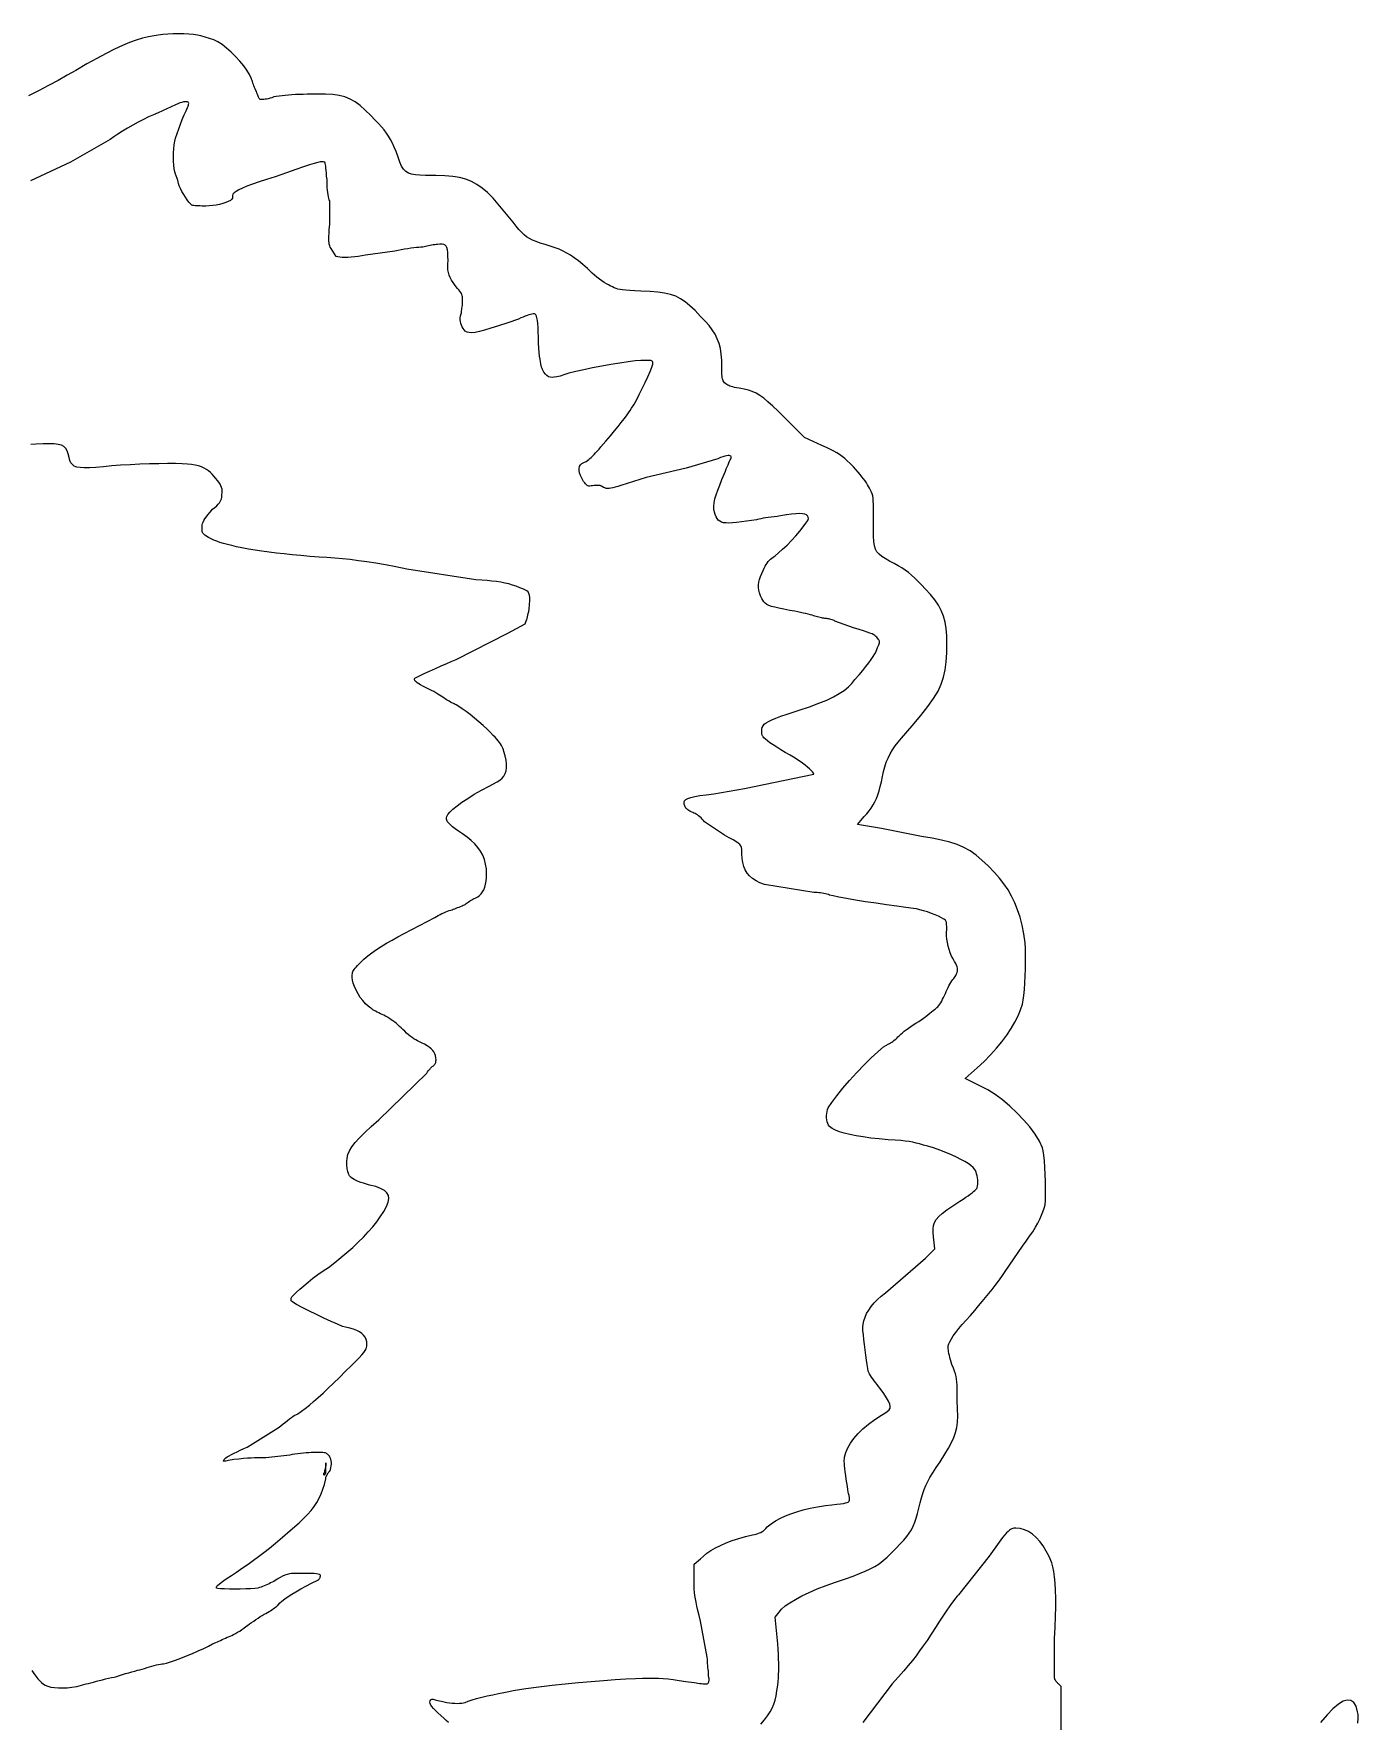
# Model space of a CAD drawing. Extents: x 0.1 to 14.4, y 0 to 16.2.
# Drawn here: x 9.422 to 12.413, y 12.363 to 16.173 of the extents above; entities that cross this region are included whole.
import ezdxf

# ---------------------------------------------------------------- set-up
doc = ezdxf.new("R2010")
doc.units = 0
doc.layers.get('0').update_dxf_attribs({"color": 5, "linetype": 'CONTINUOUS'})
doc.layers.add('1', color=1, linetype='CONTINUOUS')

msp = doc.modelspace()

# ---------------------------------------------------------------- linework, layer by layer
at = {"linetype": 'CONTINUOUS'}
for points in [[(11.064, 12.3564), (11.0723, 12.3663), (11.0792, 12.3755), (11.0848, 12.3841), (11.0893, 12.3926), (11.093, 12.4014), (11.0959, 12.4106), (11.0983, 12.4206), (11.1003, 12.4318), (11.1021, 12.4444), (11.1029, 12.4525), (11.1035, 12.4605), (11.104, 12.4685), (11.1043, 12.4768), (11.1044, 12.4854), (11.1043, 12.4944), (11.104, 12.504), (11.1035, 12.5143), (11.1029, 12.5254), (11.1021, 12.5375), (11.0961, 12.5976), (11.1051, 12.6096), (11.1108, 12.6162), (11.119, 12.6232), (11.1294, 12.6306), (11.142, 12.6382), (11.1565, 12.646), (11.173, 12.6539), (11.1912, 12.6618), (11.2111, 12.6697), (11.2325, 12.6773), (11.2553, 12.6847), (11.2721, 12.6907), (11.2867, 12.6962), (11.2996, 12.7015), (11.311, 12.7068), (11.3213, 12.7125), (11.3309, 12.7186), (11.3402, 12.7256), (11.3494, 12.7336), (11.359, 12.7429), (11.3694, 12.7538), (11.3786, 12.7632), (11.3865, 12.7718), (11.3933, 12.7798), (11.399, 12.7876), (11.4039, 12.7954), (11.4081, 12.8035), (11.4117, 12.8121), (11.4148, 12.8215), (11.4177, 12.832), (11.4204, 12.8438), (11.4238, 12.8564), (11.4269, 12.8675), (11.4299, 12.8773), (11.433, 12.8865), (11.4366, 12.8953), (11.4407, 12.9042), (11.4458, 12.9136), (11.4519, 12.9239), (11.4594, 12.9355), (11.4685, 12.9489), (11.4791, 12.9656), (11.4878, 12.9797), (11.4947, 12.9922), (11.4999, 13.0036), (11.5038, 13.0146), (11.5063, 13.0259), (11.5078, 13.0381), (11.5084, 13.052), (11.5082, 13.0681), (11.5075, 13.0871), (11.5075, 13.1009), (11.5074, 13.1122), (11.5072, 13.1214), (11.5067, 13.129), (11.506, 13.1355), (11.5049, 13.1414), (11.5034, 13.1471), (11.5014, 13.1531), (11.4987, 13.16), (11.4955, 13.1682), (11.4938, 13.1736), (11.4923, 13.1789), (11.4909, 13.184), (11.4897, 13.1888), (11.4887, 13.1933), (11.4879, 13.1974), (11.4873, 13.2009), (11.4869, 13.2037), (11.4866, 13.2059), (11.4865, 13.2072), (11.4869, 13.2104), (11.4883, 13.2147), (11.4907, 13.2199), (11.4941, 13.2261), (11.4985, 13.2331), (11.504, 13.2409), (11.5106, 13.2495), (11.5184, 13.2588), (11.5274, 13.2688), (11.5375, 13.2793), (11.547, 13.2905), (11.5557, 13.3008), (11.5639, 13.3105), (11.5715, 13.3198), (11.5788, 13.3288), (11.586, 13.3379), (11.5931, 13.3471), (11.6003, 13.3568), (11.6077, 13.3672), (11.6156, 13.3784), (11.6547, 13.4354), (11.6632, 13.4469), (11.6709, 13.4578), (11.6778, 13.4682), (11.6839, 13.4781), (11.6892, 13.4876), (11.6938, 13.4966), (11.6977, 13.5052), (11.701, 13.5134), (11.7036, 13.5211), (11.7057, 13.5285), (11.7064, 13.5383), (11.7068, 13.5509), (11.7069, 13.5655), (11.7066, 13.5813), (11.7061, 13.5976), (11.7053, 13.6135), (11.7042, 13.6282), (11.7029, 13.6411), (11.7014, 13.6511), (11.6997, 13.6577), (11.6928, 13.6726), (11.683, 13.6885), (11.671, 13.7047), (11.6571, 13.721), (11.6419, 13.7369), (11.6258, 13.7519), (11.6092, 13.7658), (11.5927, 13.778), (11.5766, 13.7881), (11.5616, 13.7958), (11.5375, 13.8078), (11.5255, 13.8138), (11.5526, 13.8378), (11.5682, 13.8524), (11.5828, 13.8672), (11.5962, 13.8822), (11.6084, 13.8972), (11.6194, 13.9122), (11.6291, 13.9269), (11.6375, 13.9414), (11.6446, 13.9555), (11.6503, 13.969), (11.6547, 13.982), (11.6564, 13.9906), (11.6579, 14.0018), (11.6592, 14.015), (11.6602, 14.0297), (11.661, 14.0454), (11.6616, 14.0616), (11.6618, 14.0776), (11.6618, 14.0931), (11.6614, 14.1074), (11.6607, 14.1201), (11.6576, 14.141), (11.6538, 14.1603), (11.6492, 14.1783), (11.6437, 14.1952), (11.6374, 14.211), (11.6302, 14.2258), (11.622, 14.24), (11.6129, 14.2535), (11.6028, 14.2666), (11.5916, 14.2793), (11.5769, 14.2944), (11.5632, 14.3073), (11.5499, 14.3184), (11.5365, 14.3277), (11.5225, 14.3356), (11.5075, 14.3422), (11.4909, 14.3478), (11.4721, 14.3525), (11.4508, 14.3566), (11.4264, 14.3604), (11.3363, 14.3784), (11.2823, 14.3874), (11.2973, 14.4054), (11.3033, 14.4117), (11.3086, 14.4181), (11.3133, 14.4247), (11.3175, 14.4316), (11.3213, 14.4388), (11.3248, 14.4465), (11.3279, 14.4547), (11.3308, 14.4635), (11.3336, 14.4731), (11.3363, 14.4835), (11.3383, 14.4957), (11.3407, 14.507), (11.3436, 14.5177), (11.347, 14.5279), (11.351, 14.5375), (11.3556, 14.5468), (11.3609, 14.5559), (11.3669, 14.5648), (11.3737, 14.5737), (11.3814, 14.5826), (11.4053, 14.6101), (11.4252, 14.6337), (11.4413, 14.6542), (11.4541, 14.6723), (11.464, 14.6888), (11.4713, 14.7045), (11.4766, 14.7202), (11.4801, 14.7366), (11.4823, 14.7546), (11.4835, 14.7748), (11.484, 14.7952), (11.4837, 14.8134), (11.4824, 14.8298), (11.48, 14.8445), (11.4764, 14.8581), (11.4714, 14.8708), (11.4649, 14.8829), (11.4569, 14.8947), (11.4471, 14.9066), (11.4354, 14.9189), (11.4268, 14.9282), (11.4189, 14.9364), (11.4115, 14.9437), (11.4043, 14.9502), (11.3971, 14.9561), (11.3898, 14.9615), (11.3821, 14.9667), (11.3737, 14.9717), (11.3646, 14.9767), (11.3544, 14.982), (11.3446, 14.9878), (11.3368, 14.9928), (11.3307, 14.9977), (11.3261, 15.0029), (11.3228, 15.009), (11.3206, 15.0166), (11.3193, 15.0261), (11.3186, 15.0382), (11.3184, 15.0533), (11.3183, 15.0721), (11.3183, 15.0876), (11.3183, 15.1001), (11.3181, 15.11), (11.3177, 15.118), (11.3172, 15.1242), (11.3164, 15.1294), (11.3152, 15.1338), (11.3137, 15.1379), (11.3117, 15.1422), (11.3093, 15.1471), (11.3073, 15.1508), (11.305, 15.1547), (11.3023, 15.1588), (11.2992, 15.1632), (11.2958, 15.1678), (11.292, 15.1727), (11.2879, 15.1778), (11.2834, 15.1833), (11.2785, 15.1891), (11.2733, 15.1952), (11.2657, 15.2026), (11.2591, 15.2088), (11.2532, 15.2141), (11.2475, 15.2186), (11.2417, 15.2226), (11.2356, 15.2263), (11.2289, 15.23), (11.2211, 15.2339), (11.212, 15.2383), (11.2012, 15.2432), (11.1622, 15.2613), (11.1171, 15.3063), (11.1029, 15.3204), (11.0906, 15.3322), (11.0799, 15.342), (11.0704, 15.3499), (11.0616, 15.3562), (11.0531, 15.3612), (11.0446, 15.3651), (11.0357, 15.3681), (11.026, 15.3704), (11.015, 15.3724), (11.0092, 15.3733), (11.0044, 15.3742), (11.0003, 15.3752), (10.9969, 15.3762), (10.994, 15.3773), (10.9915, 15.3784), (10.9891, 15.3797), (10.9869, 15.3811), (10.9845, 15.3827), (10.982, 15.3844), (10.9803, 15.3869), (10.9791, 15.3893), (10.978, 15.3916), (10.9773, 15.394), (10.9767, 15.3968), (10.9764, 15.4), (10.9761, 15.4037), (10.976, 15.4083), (10.976, 15.4138), (10.976, 15.4204), (10.9756, 15.4358), (10.9744, 15.4496), (10.9724, 15.4621), (10.9694, 15.4736), (10.9655, 15.4842), (10.9604, 15.4944), (10.9542, 15.5042), (10.9468, 15.514), (10.938, 15.524), (10.9279, 15.5345), (10.9152, 15.5477), (10.9038, 15.5586), (10.8931, 15.5675), (10.8825, 15.5745), (10.8716, 15.58), (10.8598, 15.584), (10.8466, 15.587), (10.8314, 15.5891), (10.8136, 15.5906), (10.7928, 15.5916), (10.7789, 15.5924), (10.7677, 15.5931), (10.7588, 15.5938), (10.7516, 15.5945), (10.7459, 15.5953), (10.7411, 15.5963), (10.7369, 15.5976), (10.7329, 15.5992), (10.7287, 15.6012), (10.7237, 15.6036), (10.7198, 15.6057), (10.7152, 15.6082), (10.7102, 15.6113), (10.7049, 15.6148), (10.6993, 15.6186), (10.6937, 15.6228), (10.6881, 15.6274), (10.6826, 15.6322), (10.6774, 15.6373), (10.6727, 15.6426), (10.6616, 15.6519), (10.6517, 15.6598), (10.6426, 15.6666), (10.6341, 15.6725), (10.6258, 15.6776), (10.6173, 15.682), (10.6085, 15.686), (10.599, 15.6896), (10.5884, 15.6932), (10.5766, 15.6967), (10.5657, 15.7002), (10.5564, 15.7035), (10.5483, 15.7068), (10.5413, 15.7103), (10.5349, 15.7143), (10.529, 15.719), (10.5233, 15.7244), (10.5175, 15.7309), (10.5113, 15.7386), (10.5045, 15.7477), (10.4595, 15.8018), (10.4465, 15.8142), (10.4343, 15.8244), (10.4224, 15.8327), (10.4103, 15.8392), (10.3975, 15.8442), (10.3836, 15.8479), (10.368, 15.8503), (10.3502, 15.8519), (10.3298, 15.8526), (10.3063, 15.8529), (10.2939, 15.8531), (10.2836, 15.8539), (10.275, 15.8554), (10.2679, 15.858), (10.262, 15.8619), (10.257, 15.8671), (10.2526, 15.874), (10.2485, 15.8828), (10.2445, 15.8937), (10.2402, 15.9069), (10.2359, 15.917), (10.2317, 15.926), (10.2275, 15.9341), (10.2232, 15.9415), (10.2185, 15.9486), (10.2132, 15.9556), (10.2072, 15.9627), (10.2004, 15.9703), (10.1924, 15.9787), (10.1832, 15.988), (10.1704, 16.0004), (10.1587, 16.0106), (10.1475, 16.0188), (10.1363, 16.0252), (10.1246, 16.03), (10.1118, 16.0334), (10.0974, 16.0355), (10.0808, 16.0365), (10.0616, 16.0366), (10.039, 16.036), (10.0301, 16.0359), (10.0214, 16.0357), (10.013, 16.0353), (10.0048, 16.0348), (9.997, 16.0342), (9.9895, 16.0334), (9.9825, 16.0327), (9.9758, 16.0318), (9.9696, 16.0309), (9.964, 16.03), (9.9596, 16.0284), (9.9554, 16.0271), (9.9514, 16.0261), (9.9478, 16.0253), (9.9444, 16.0248), (9.9415, 16.0244), (9.9389, 16.0242), (9.9368, 16.0241), (9.9351, 16.024), (9.9339, 16.024), (9.933, 16.0243), (9.9321, 16.025), (9.9312, 16.0262), (9.9303, 16.0278), (9.9294, 16.0297), (9.9285, 16.0318), (9.9276, 16.0342), (9.9267, 16.0367), (9.9258, 16.0393), (9.9249, 16.042), (9.9232, 16.0449), (9.9217, 16.048), (9.9202, 16.0514), (9.919, 16.0548), (9.9178, 16.0582), (9.9167, 16.0615), (9.9157, 16.0646), (9.9147, 16.0675), (9.9138, 16.07), (9.9129, 16.0721), (9.9091, 16.0807), (9.9033, 16.0904), (9.8959, 16.1005), (9.8872, 16.1109), (9.8776, 16.1212), (9.8675, 16.1311), (9.8572, 16.1402), (9.8471, 16.1481), (9.8375, 16.1545), (9.8288, 16.1592), (9.7988, 16.1682), (9.7915, 16.1698), (9.7824, 16.1711), (9.7719, 16.1719), (9.7605, 16.1725), (9.7485, 16.1727), (9.7363, 16.1725), (9.7243, 16.1719), (9.713, 16.1711), (9.7026, 16.1698), (9.6937, 16.1682), (9.6809, 16.1659), (9.6675, 16.1626), (9.6533, 16.1583), (9.6382, 16.1528), (9.622, 16.146), (9.6044, 16.1379), (9.5853, 16.1283), (9.5643, 16.1172), (9.5415, 16.1045), (9.5165, 16.0901), (9.4975, 16.079), (9.4769, 16.0674), (9.4551, 16.0556), (9.4327, 16.044), (9.4103, 16.0327)], [(9.4175, 12.4774), (9.4219, 12.4708), (9.4264, 12.4647), (9.4309, 12.4591), (9.4353, 12.4542), (9.4396, 12.4501), (9.4437, 12.4468), (9.4474, 12.4444), (9.4535, 12.442), (9.4606, 12.4401), (9.4687, 12.4389), (9.4776, 12.4382), (9.4872, 12.4381), (9.4974, 12.4386), (9.5079, 12.4398), (9.5188, 12.4417), (9.5297, 12.4442), (9.5405, 12.4474), (9.5454, 12.4485), (9.5509, 12.4499), (9.5568, 12.4514), (9.5632, 12.4532), (9.5698, 12.455), (9.5767, 12.4567), (9.5836, 12.4585), (9.5904, 12.46), (9.5971, 12.4614), (9.6036, 12.4625), (9.6093, 12.4643), (9.6156, 12.4664), (9.6223, 12.4684), (9.6293, 12.4705), (9.6363, 12.4726), (9.6432, 12.4746), (9.6498, 12.4764), (9.6561, 12.478), (9.6617, 12.4794), (9.6667, 12.4805), (9.6722, 12.4823), (9.6777, 12.484), (9.6833, 12.4857), (9.6888, 12.4873), (9.6941, 12.4887), (9.6991, 12.49), (9.7038, 12.491), (9.708, 12.4918), (9.7117, 12.4923), (9.7147, 12.4925), (9.7215, 12.4941), (9.7306, 12.4969), (9.7416, 12.5007), (9.7538, 12.5053), (9.7669, 12.5105), (9.7802, 12.5161), (9.7933, 12.5218), (9.8056, 12.5274), (9.8166, 12.5327), (9.8258, 12.5375), (9.8279, 12.5385), (9.8304, 12.5397), (9.8333, 12.541), (9.8366, 12.5424), (9.8401, 12.5439), (9.8438, 12.5455), (9.8476, 12.5472), (9.8514, 12.549), (9.8552, 12.5508), (9.8589, 12.5526), (9.8618, 12.5536), (9.8652, 12.555), (9.8691, 12.5568), (9.8732, 12.5588), (9.8776, 12.5612), (9.8822, 12.5638), (9.8869, 12.5667), (9.8916, 12.5698), (9.8963, 12.5731), (9.9009, 12.5766), (9.9048, 12.5794), (9.9091, 12.5826), (9.9137, 12.5859), (9.9185, 12.5893), (9.9234, 12.5927), (9.9284, 12.596), (9.9332, 12.5992), (9.9378, 12.602), (9.9421, 12.6045), (9.9459, 12.6066), (9.9495, 12.6085), (9.9531, 12.6105), (9.9565, 12.6126), (9.9598, 12.6147), (9.9628, 12.6167), (9.9656, 12.6187), (9.9681, 12.6205), (9.9702, 12.6222), (9.9718, 12.6235), (9.973, 12.6246), (9.9771, 12.6292), (9.9823, 12.634), (9.9886, 12.639), (9.996, 12.6443), (10.0045, 12.6498), (10.014, 12.6555), (10.0247, 12.6616), (10.0364, 12.668), (10.0492, 12.6746), (10.0631, 12.6817), (10.064, 12.6819), (10.0648, 12.6823), (10.0657, 12.6831), (10.0665, 12.684), (10.0672, 12.6851), (10.0678, 12.6862), (10.0683, 12.6874), (10.0687, 12.6886), (10.069, 12.6897), (10.0691, 12.6907), (10.0694, 12.6923), (10.0687, 12.6936), (10.0669, 12.6946), (10.064, 12.6954), (10.0601, 12.6959), (10.055, 12.6963), (10.0489, 12.6965), (10.0417, 12.6966), (10.0334, 12.6967), (10.024, 12.6967), (10.0165, 12.6967), (10.01, 12.6966), (10.0042, 12.6962), (9.999, 12.6955), (9.994, 12.6944), (9.989, 12.6928), (9.9838, 12.6905), (9.978, 12.6875), (9.9715, 12.6836), (9.964, 12.6787), (9.9604, 12.6769), (9.9568, 12.6751), (9.9532, 12.6733), (9.9496, 12.6717), (9.9459, 12.67), (9.9423, 12.6685), (9.9387, 12.6671), (9.9351, 12.6658), (9.9315, 12.6646), (9.9279, 12.6637), (9.921, 12.6629), (9.9116, 12.6622), (9.9004, 12.6618), (9.8882, 12.6615), (9.8758, 12.6614), (9.8637, 12.6615), (9.8529, 12.6618), (9.8439, 12.6622), (9.8377, 12.6629), (9.8348, 12.6637), (9.8342, 12.6647), (9.8343, 12.666), (9.8353, 12.6677), (9.8373, 12.6699), (9.8405, 12.6727), (9.845, 12.6762), (9.851, 12.6806), (9.8588, 12.6859), (9.8683, 12.6922), (9.8799, 12.6997), (9.8936, 12.7091), (9.9061, 12.7179), (9.9179, 12.7264), (9.9296, 12.7349), (9.9414, 12.744), (9.954, 12.754), (9.9678, 12.7652), (9.9833, 12.7782), (10.0008, 12.7933), (10.021, 12.8108), (10.0312, 12.8205), (10.0402, 12.8298), (10.0482, 12.8388), (10.0551, 12.8479), (10.0612, 12.857), (10.0664, 12.8664), (10.0709, 12.8762), (10.0748, 12.8866), (10.0782, 12.8978), (10.0811, 12.9099), (10.0813, 12.9118), (10.0817, 12.9138), (10.0825, 12.9159), (10.0834, 12.918), (10.0845, 12.92), (10.0856, 12.922), (10.0868, 12.9238), (10.088, 12.9255), (10.0891, 12.9269), (10.0901, 12.9279), (10.0917, 12.9316), (10.093, 12.9354), (10.0938, 12.9393), (10.0942, 12.9432), (10.0942, 12.9471), (10.0938, 12.9509), (10.0928, 12.9545), (10.0914, 12.9579), (10.0895, 12.9611), (10.0871, 12.964), (10.0854, 12.9656), (10.0837, 12.9669), (10.0819, 12.9679), (10.08, 12.9687), (10.0777, 12.9692), (10.075, 12.9696), (10.0717, 12.9698), (10.0677, 12.9699), (10.0628, 12.97), (10.0571, 12.97), (10.053, 12.9699), (10.0482, 12.9696), (10.0428, 12.9692), (10.037, 12.9687), (10.0308, 12.9681), (10.0244, 12.9674), (10.018, 12.9666), (10.0117, 12.9657), (10.0056, 12.9649), (10, 12.964), (9.9459, 12.958), (9.9404, 12.958), (9.9343, 12.9579), (9.9278, 12.9578), (9.9207, 12.9576), (9.9129, 12.9572), (9.9044, 12.9567), (9.8952, 12.9559), (9.885, 12.9549), (9.874, 12.9536), (9.8619, 12.952), (9.8585, 12.9511), (9.8557, 12.9505), (9.8535, 12.9501), (9.8518, 12.95), (9.8506, 12.9501), (9.85, 12.9504), (9.8499, 12.9511), (9.8503, 12.952), (9.8513, 12.9533), (9.8529, 12.955), (9.8536, 12.9561), (9.8556, 12.9578), (9.8588, 12.9598), (9.863, 12.9623), (9.8682, 12.9651), (9.8743, 12.9681), (9.881, 12.9714), (9.8882, 12.9748), (9.8959, 12.9784), (9.9039, 12.982), (9.976, 13.027), (9.9806, 13.0307), (9.9853, 13.0345), (9.99, 13.0382), (9.9947, 13.0419), (9.9992, 13.0454), (10.0037, 13.0487), (10.0078, 13.0515), (10.0116, 13.0539), (10.0151, 13.0558), (10.018, 13.0571), (10.0263, 13.0628), (10.035, 13.0694), (10.0442, 13.0767), (10.0539, 13.0848), (10.0642, 13.0938), (10.0751, 13.1038), (10.0867, 13.1146), (10.099, 13.1264), (10.1121, 13.1393), (10.1261, 13.1532), (10.1384, 13.1655), (10.1484, 13.1755), (10.1564, 13.1837), (10.1625, 13.1903), (10.167, 13.1956), (10.1702, 13.1999), (10.1723, 13.2035), (10.1735, 13.2067), (10.174, 13.2098), (10.1742, 13.2132), (10.1737, 13.2193), (10.1723, 13.2248), (10.17, 13.2298), (10.1668, 13.2343), (10.1625, 13.2384), (10.1573, 13.242), (10.1511, 13.2451), (10.1438, 13.2479), (10.1355, 13.2503), (10.1261, 13.2523), (10.1191, 13.2545), (10.1078, 13.2591), (10.0935, 13.2654), (10.0772, 13.273), (10.0601, 13.2812), (10.0433, 13.2894), (10.0281, 13.2973), (10.0155, 13.3041), (10.0068, 13.3093), (10.003, 13.3123), (10.003, 13.3183), (10.005, 13.3211), (10.0091, 13.3255), (10.0151, 13.3314), (10.0227, 13.3383), (10.0315, 13.3461), (10.0415, 13.3544), (10.0523, 13.363), (10.0636, 13.3716), (10.0753, 13.3798), (10.0871, 13.3874), (10.1014, 13.3984), (10.1154, 13.4096), (10.129, 13.4211), (10.1422, 13.4327), (10.1547, 13.4444), (10.1664, 13.4561), (10.1774, 13.4678), (10.1874, 13.4793), (10.1964, 13.4905), (10.2042, 13.5015), (10.2122, 13.5141), (10.2181, 13.5251), (10.2219, 13.5347), (10.2234, 13.5429), (10.2226, 13.5499), (10.2193, 13.556), (10.2136, 13.5612), (10.2052, 13.5658), (10.1941, 13.5699), (10.1802, 13.5736), (10.1732, 13.5755), (10.1666, 13.5775), (10.1604, 13.5796), (10.1548, 13.5818), (10.1498, 13.5841), (10.1454, 13.5863), (10.1417, 13.5885), (10.1387, 13.5907), (10.1365, 13.5927), (10.1351, 13.5946), (10.1342, 13.5958), (10.1334, 13.5974), (10.1325, 13.5994), (10.1317, 13.6017), (10.131, 13.6044), (10.1304, 13.6071), (10.1299, 13.61), (10.1295, 13.6129), (10.1292, 13.6158), (10.1291, 13.6186), (10.1287, 13.6266), (10.1294, 13.6344), (10.1314, 13.6424), (10.135, 13.6507), (10.1404, 13.6595), (10.1477, 13.6692), (10.1573, 13.6799), (10.1692, 13.6919), (10.1838, 13.7055), (10.2012, 13.7207), (10.3093, 13.8258), (10.3103, 13.8276), (10.3114, 13.8294), (10.3127, 13.8311), (10.314, 13.8328), (10.3153, 13.8345), (10.3167, 13.836), (10.318, 13.8374), (10.3192, 13.8387), (10.3203, 13.8399), (10.3213, 13.8408), (10.323, 13.8418), (10.3246, 13.843), (10.3259, 13.8443), (10.3271, 13.8457), (10.3281, 13.8472), (10.3289, 13.8488), (10.3295, 13.8505), (10.33, 13.8523), (10.3302, 13.8541), (10.3303, 13.8559), (10.33, 13.861), (10.3292, 13.8657), (10.3277, 13.87), (10.3256, 13.8739), (10.3228, 13.8776), (10.3193, 13.8811), (10.315, 13.8846), (10.31, 13.888), (10.3041, 13.8914), (10.2973, 13.8949), (10.2929, 13.8968), (10.2886, 13.8989), (10.2844, 13.9012), (10.2803, 13.9037), (10.2763, 13.9065), (10.2722, 13.9096), (10.2681, 13.913), (10.2639, 13.9166), (10.2597, 13.9206), (10.2553, 13.9249), (10.2516, 13.9284), (10.248, 13.9318), (10.2444, 13.935), (10.2407, 13.9381), (10.2369, 13.9411), (10.233, 13.9439), (10.229, 13.9468), (10.2249, 13.9495), (10.2206, 13.9522), (10.2162, 13.955), (10.2125, 13.9568), (10.2088, 13.9586), (10.2049, 13.9604), (10.2011, 13.9622), (10.1974, 13.964), (10.1939, 13.9658), (10.1907, 13.9676), (10.1878, 13.9694), (10.1852, 13.9712), (10.1832, 13.973), (10.1769, 13.9773), (10.1707, 13.983), (10.1648, 13.9898), (10.1593, 13.9973), (10.1543, 14.0053), (10.1499, 14.0134), (10.1463, 14.0214), (10.1435, 14.0291), (10.1418, 14.036), (10.1411, 14.042), (10.1411, 14.0454), (10.1412, 14.0483), (10.1415, 14.0509), (10.1419, 14.0533), (10.1426, 14.0556), (10.1437, 14.0578), (10.1453, 14.0602), (10.1473, 14.0628), (10.1499, 14.0657), (10.1532, 14.0691), (10.1599, 14.0763), (10.1675, 14.0835), (10.1761, 14.0907), (10.1854, 14.0979), (10.1956, 14.1051), (10.2066, 14.1123), (10.2183, 14.1195), (10.2309, 14.1267), (10.2442, 14.1339), (10.2583, 14.1411), (10.3273, 14.1772), (10.3311, 14.1798), (10.3351, 14.1822), (10.3393, 14.1845), (10.3437, 14.1866), (10.348, 14.1884), (10.3522, 14.1901), (10.3562, 14.1917), (10.36, 14.193), (10.3634, 14.1942), (10.3664, 14.1952), (10.3692, 14.1962), (10.3724, 14.1973), (10.3757, 14.1985), (10.3791, 14.1999), (10.3825, 14.2012), (10.3858, 14.2026), (10.389, 14.2039), (10.3918, 14.2051), (10.3943, 14.2062), (10.3964, 14.2072), (10.3984, 14.209), (10.4006, 14.2108), (10.4031, 14.2125), (10.4057, 14.2142), (10.4084, 14.2158), (10.4111, 14.2174), (10.4137, 14.2188), (10.4162, 14.2201), (10.4184, 14.2212), (10.4204, 14.2222), (10.4247, 14.2244), (10.4287, 14.2273), (10.4322, 14.2309), (10.4354, 14.2352), (10.4381, 14.2402), (10.4403, 14.246), (10.4421, 14.2525), (10.4434, 14.2597), (10.4442, 14.2676), (10.4444, 14.2763), (10.4439, 14.2876), (10.4423, 14.2983), (10.4396, 14.3084), (10.4358, 14.3179), (10.4309, 14.327), (10.425, 14.3355), (10.418, 14.3437), (10.4099, 14.3515), (10.4007, 14.3591), (10.3904, 14.3664), (10.3813, 14.3723), (10.3737, 14.3776), (10.3675, 14.3824), (10.3626, 14.3866), (10.3589, 14.3904), (10.3562, 14.3938), (10.3546, 14.397), (10.3538, 14.3999), (10.3537, 14.4027), (10.3544, 14.4054), (10.3566, 14.4097), (10.3613, 14.4153), (10.3684, 14.4219), (10.3777, 14.4294), (10.3889, 14.4377), (10.4019, 14.4465), (10.4166, 14.4557), (10.4327, 14.465), (10.45, 14.4743), (10.4685, 14.4835), (10.4743, 14.4874), (10.4793, 14.4918), (10.4832, 14.4969), (10.4863, 14.5026), (10.4884, 14.509), (10.4894, 14.5161), (10.4895, 14.524), (10.4886, 14.5327), (10.4865, 14.5422), (10.4835, 14.5526), (10.4825, 14.5561), (10.4813, 14.5595), (10.4798, 14.5628), (10.478, 14.5661), (10.476, 14.5694), (10.4735, 14.5729), (10.4707, 14.5764), (10.4674, 14.5802), (10.4637, 14.5843), (10.4595, 14.5886), (10.4532, 14.5954), (10.4455, 14.603), (10.4368, 14.6111), (10.4273, 14.6194), (10.4174, 14.6276), (10.4076, 14.6355), (10.3981, 14.6427), (10.3893, 14.649), (10.3816, 14.6541), (10.3754, 14.6577), (10.3734, 14.6586), (10.3711, 14.6598), (10.3686, 14.6611), (10.3659, 14.6625), (10.363, 14.664), (10.36, 14.6657), (10.357, 14.6674), (10.354, 14.6691), (10.3511, 14.6709), (10.3483, 14.6727), (10.3454, 14.6746), (10.342, 14.6769), (10.3381, 14.6794), (10.334, 14.682), (10.3296, 14.6847), (10.325, 14.6874), (10.3203, 14.69), (10.3156, 14.6925), (10.3109, 14.6947), (10.3063, 14.6967), (10.3004, 14.7), (10.2955, 14.7029), (10.2913, 14.7054), (10.2879, 14.7076), (10.2853, 14.7095), (10.2834, 14.7112), (10.2822, 14.7128), (10.2816, 14.7144), (10.2817, 14.716), (10.2823, 14.7177), (10.2855, 14.7196), (10.2928, 14.7232), (10.3032, 14.7281), (10.3155, 14.7338), (10.3288, 14.7399), (10.3422, 14.7458), (10.3545, 14.7513), (10.3648, 14.7557), (10.3721, 14.7587), (10.3754, 14.7598), (10.4925, 14.8198), (10.5315, 14.8408), (10.5324, 14.8427), (10.5333, 14.8448), (10.5342, 14.8472), (10.5351, 14.8499), (10.536, 14.8529), (10.5369, 14.8562), (10.5378, 14.8599), (10.5387, 14.8641), (10.5396, 14.8687), (10.5405, 14.8739), (10.5413, 14.8845), (10.5418, 14.893), (10.5419, 14.8998), (10.5414, 14.9051), (10.5402, 14.9092), (10.5382, 14.9124), (10.5352, 14.9149), (10.5312, 14.9172), (10.526, 14.9194), (10.5195, 14.9219), (10.5114, 14.9253), (10.5032, 14.9281), (10.4947, 14.9305), (10.4859, 14.9326), (10.4767, 14.9343), (10.467, 14.9358), (10.4566, 14.937), (10.4454, 14.9381), (10.4334, 14.939), (10.4204, 14.9399), (10.2643, 14.964), (10.2392, 14.969), (10.216, 14.9734), (10.1944, 14.9772), (10.1742, 14.9804), (10.155, 14.9831), (10.1367, 14.9854), (10.1189, 14.9872), (10.1014, 14.9888), (10.0839, 14.99), (10.0661, 14.991), (10.045, 14.9928), (10.0249, 14.9946), (10.0057, 14.9965), (9.9875, 14.9984), (9.97, 15.0004), (9.9532, 15.0024), (9.9371, 15.0046), (9.9215, 15.0069), (9.9065, 15.0094), (9.8919, 15.012), (9.8799, 15.0146), (9.869, 15.0171), (9.8592, 15.0196), (9.8504, 15.022), (9.8423, 15.0244), (9.835, 15.0269), (9.8283, 15.0296), (9.8221, 15.0325), (9.8163, 15.0356), (9.8108, 15.039), (9.8084, 15.0408), (9.8064, 15.0424), (9.8049, 15.0439), (9.8038, 15.0454), (9.8029, 15.0469), (9.8024, 15.0486), (9.802, 15.0503), (9.8019, 15.0523), (9.8018, 15.0545), (9.8018, 15.0571), (9.8019, 15.0605), (9.8023, 15.0637), (9.803, 15.0669), (9.8042, 15.0701), (9.8059, 15.0736), (9.8083, 15.0774), (9.8114, 15.0817), (9.8153, 15.0867), (9.82, 15.0924), (9.8258, 15.0991), (9.8308, 15.1034), (9.8349, 15.1072), (9.8383, 15.1106), (9.841, 15.1137), (9.8431, 15.1167), (9.8446, 15.1196), (9.8457, 15.1225), (9.8464, 15.1255), (9.8467, 15.1287), (9.8468, 15.1321), (9.8475, 15.1365), (9.8476, 15.1405), (9.8471, 15.1444), (9.8461, 15.1482), (9.8446, 15.152), (9.8425, 15.1559), (9.8399, 15.16), (9.8368, 15.1643), (9.8331, 15.169), (9.8288, 15.1742), (9.8251, 15.1785), (9.8211, 15.1825), (9.8168, 15.1861), (9.812, 15.1893), (9.8067, 15.1922), (9.8007, 15.1947), (9.794, 15.1969), (9.7866, 15.1987), (9.7782, 15.2001), (9.7688, 15.2012), (9.757, 15.2019), (9.7419, 15.2023), (9.7241, 15.2024), (9.7043, 15.2021), (9.6832, 15.2016), (9.6613, 15.2008), (9.6394, 15.1997), (9.618, 15.1984), (9.5978, 15.1969), (9.5796, 15.1952), (9.5622, 15.1937), (9.5478, 15.1928), (9.536, 15.1926), (9.5266, 15.1931), (9.5191, 15.1944), (9.5134, 15.1967), (9.5091, 15.1999), (9.5059, 15.2042), (9.5034, 15.2096), (9.5015, 15.2162), (9.4996, 15.2244), (9.4971, 15.2312), (9.494, 15.2365), (9.4898, 15.2406), (9.4842, 15.2436), (9.4771, 15.2456), (9.468, 15.2468), (9.4567, 15.2472), (9.443, 15.247), (9.4264, 15.2462), (9.4149, 15.2455)], [(11.7417, 12.3183), (11.7417, 12.4414), (11.7357, 12.4474), (11.7348, 12.4484), (11.7337, 12.4496), (11.7325, 12.4509), (11.7313, 12.4523), (11.7301, 12.4538), (11.729, 12.4555), (11.7281, 12.4571), (11.7274, 12.4589), (11.7269, 12.4607), (11.7267, 12.4625), (11.7267, 12.5495), (11.7283, 12.5755), (11.7293, 12.5993), (11.7298, 12.6211), (11.7298, 12.6409), (11.7294, 12.6588), (11.7285, 12.6747), (11.7271, 12.6889), (11.7254, 12.7012), (11.7232, 12.7118), (11.7207, 12.7207), (11.715, 12.7346), (11.7085, 12.7473), (11.7015, 12.7588), (11.6939, 12.769), (11.6858, 12.7778), (11.6773, 12.7851), (11.6683, 12.791), (11.659, 12.7953), (11.6494, 12.7979), (11.6396, 12.7988), (11.6371, 12.7988), (11.6348, 12.7986), (11.6326, 12.7982), (11.6304, 12.7974), (11.628, 12.7962), (11.6254, 12.7943), (11.6223, 12.7916), (11.6188, 12.788), (11.6146, 12.7835), (11.6096, 12.7778), (11.5796, 12.7357), (11.5105, 12.6486), (11.5075, 12.6453), (11.5038, 12.6409), (11.4995, 12.6354), (11.4947, 12.6289), (11.4895, 12.6216), (11.4839, 12.6136), (11.478, 12.605), (11.472, 12.5959), (11.4657, 12.5864), (11.4595, 12.5766), (11.4486, 12.5599), (11.4391, 12.5456), (11.4305, 12.533), (11.4224, 12.5216), (11.4144, 12.5109), (11.4061, 12.5002), (11.3969, 12.4892), (11.3865, 12.477), (11.3745, 12.4633), (11.3604, 12.4474), (11.2943, 12.3604)], [(12.4123, 12.3583), (12.413, 12.3696), (12.4127, 12.3784), (12.4114, 12.3844), (12.4079, 12.3968), (12.4028, 12.4054), (12.3963, 12.41), (12.3882, 12.4109), (12.3788, 12.408), (12.368, 12.4015), (12.3559, 12.3913), (12.3425, 12.3775), (12.328, 12.3601)]]:
    msp.add_lwpolyline(points, dxfattribs=at)
at = {"layer": '1', "linetype": 'CONTINUOUS'}
msp.add_lwpolyline([(10.3581, 12.3599), (10.3535, 12.3643), (10.3483, 12.3694), (10.3408, 12.3761), (10.3343, 12.3821), (10.3288, 12.3873), (10.3244, 12.3919), (10.3209, 12.396), (10.3185, 12.3996), (10.3171, 12.4029), (10.3165, 12.4059), (10.317, 12.4087), (10.3183, 12.4114), (10.3193, 12.4121), (10.3205, 12.4125), (10.322, 12.4126), (10.3238, 12.4125), (10.3258, 12.4122), (10.3283, 12.4116), (10.3311, 12.4109), (10.3344, 12.4102), (10.3381, 12.4093), (10.3423, 12.4084), (10.3486, 12.4068), (10.3549, 12.4055), (10.361, 12.4045), (10.367, 12.4039), (10.3727, 12.4035), (10.3782, 12.4034), (10.3834, 12.4036), (10.3882, 12.404), (10.3925, 12.4046), (10.3964, 12.4054), (10.403, 12.4082), (10.4117, 12.4111), (10.422, 12.4141), (10.4336, 12.4171), (10.4459, 12.42), (10.4587, 12.4229), (10.4713, 12.4256), (10.4835, 12.4282), (10.4947, 12.4305), (10.5045, 12.4324), (10.533, 12.4368), (10.5624, 12.4407), (10.5922, 12.4443), (10.6221, 12.4476), (10.6517, 12.4505), (10.6805, 12.453), (10.7082, 12.4551), (10.7345, 12.4569), (10.7588, 12.4584), (10.7808, 12.4595), (10.7966, 12.4602), (10.8101, 12.4605), (10.822, 12.4605), (10.8329, 12.4602), (10.8435, 12.4595), (10.8543, 12.4584), (10.866, 12.4569), (10.8793, 12.4551), (10.8947, 12.453), (10.9129, 12.4505), (10.9174, 12.4496), (10.9218, 12.449), (10.926, 12.4485), (10.93, 12.4481), (10.9336, 12.4478), (10.9367, 12.4476), (10.9393, 12.4475), (10.9413, 12.4475), (10.9429, 12.4474), (10.9438, 12.4484), (10.9447, 12.4493), (10.9455, 12.4504), (10.9462, 12.4516), (10.9467, 12.4531), (10.9471, 12.4548), (10.9472, 12.4568), (10.9471, 12.4593), (10.9467, 12.4621), (10.9459, 12.4655), (10.9459, 12.4684), (10.9456, 12.4719), (10.9453, 12.4757), (10.9449, 12.4798), (10.9444, 12.4842), (10.944, 12.4888), (10.9436, 12.4935), (10.9433, 12.4982), (10.943, 12.5029), (10.9429, 12.5075), (10.9279, 12.5886), (10.9246, 12.6019), (10.9217, 12.6132), (10.9194, 12.623), (10.9175, 12.6315), (10.9159, 12.6393), (10.9147, 12.6465), (10.9139, 12.6537), (10.9133, 12.6612), (10.913, 12.6694), (10.9129, 12.6787), (10.9129, 12.7177), (10.9279, 12.7297), (10.9341, 12.736), (10.9418, 12.7423), (10.951, 12.7484), (10.9614, 12.7544), (10.973, 12.7601), (10.9857, 12.7656), (10.9993, 12.7708), (11.0138, 12.7756), (11.0291, 12.7799), (11.045, 12.7838), (11.0494, 12.7847), (11.0534, 12.7857), (11.0571, 12.7867), (11.0606, 12.788), (11.0638, 12.7894), (11.0669, 12.7911), (11.0698, 12.7932), (11.0726, 12.7956), (11.0754, 12.7985), (11.0781, 12.8018), (11.0874, 12.8087), (11.0973, 12.8152), (11.1079, 12.8211), (11.1194, 12.8265), (11.1318, 12.8315), (11.1451, 12.836), (11.1595, 12.84), (11.1751, 12.8437), (11.192, 12.847), (11.2102, 12.8498), (11.2241, 12.8515), (11.2352, 12.8528), (11.2438, 12.854), (11.2504, 12.8549), (11.2553, 12.8559), (11.2586, 12.8568), (11.2609, 12.8577), (11.2624, 12.8589), (11.2634, 12.8602), (11.2643, 12.8619), (11.2643, 12.8628), (11.2642, 12.864), (11.2642, 12.8654), (11.2641, 12.8669), (11.2639, 12.8686), (11.2636, 12.8705), (11.2632, 12.8726), (11.2627, 12.8748), (11.2621, 12.8773), (11.2613, 12.8799), (11.2603, 12.8859), (11.2592, 12.8931), (11.258, 12.901), (11.2568, 12.9094), (11.2556, 12.9178), (11.2546, 12.9259), (11.2536, 12.9335), (11.2529, 12.94), (11.2524, 12.9453), (11.2523, 12.9489), (11.2531, 12.959), (11.2558, 12.9694), (11.2602, 12.98), (11.2663, 12.9907), (11.274, 13.0015), (11.2834, 13.0123), (11.2943, 13.023), (11.3068, 13.0336), (11.3209, 13.044), (11.3363, 13.0541), (11.3436, 13.0582), (11.3493, 13.062), (11.3533, 13.0657), (11.3556, 13.0696), (11.3562, 13.0739), (11.3552, 13.0791), (11.3523, 13.0854), (11.3478, 13.0932), (11.3414, 13.1026), (11.3333, 13.1141), (11.3297, 13.1186), (11.3262, 13.1231), (11.3228, 13.1275), (11.3195, 13.1318), (11.3164, 13.1359), (11.3137, 13.1398), (11.3112, 13.1436), (11.3091, 13.1471), (11.3075, 13.1503), (11.3063, 13.1532), (11.3052, 13.1597), (11.3039, 13.1684), (11.3024, 13.1785), (11.3008, 13.1898), (11.2992, 13.2016), (11.2977, 13.2135), (11.2963, 13.225), (11.2953, 13.2356), (11.2945, 13.2449), (11.2943, 13.2523), (11.2948, 13.2596), (11.2964, 13.2673), (11.2991, 13.2752), (11.3027, 13.2832), (11.3074, 13.2913), (11.3131, 13.2994), (11.3198, 13.3074), (11.3273, 13.3153), (11.3359, 13.323), (11.3453, 13.3303), (11.4354, 13.4084), (11.4565, 13.4294), (11.4535, 13.4565), (11.4528, 13.4664), (11.4528, 13.475), (11.4537, 13.4825), (11.456, 13.4893), (11.4598, 13.4959), (11.4656, 13.5025), (11.4735, 13.5096), (11.4839, 13.5176), (11.4972, 13.5267), (11.5135, 13.5375), (11.5204, 13.5419), (11.5265, 13.5458), (11.532, 13.5495), (11.5368, 13.5529), (11.5409, 13.5559), (11.5444, 13.5587), (11.5473, 13.5613), (11.5496, 13.5636), (11.5514, 13.5657), (11.5526, 13.5676), (11.5533, 13.5714), (11.5537, 13.5757), (11.5537, 13.5802), (11.5535, 13.585), (11.5529, 13.5897), (11.5521, 13.5944), (11.5511, 13.5988), (11.5498, 13.6029), (11.5483, 13.6066), (11.5465, 13.6096), (11.5431, 13.6134), (11.5383, 13.6175), (11.5321, 13.6219), (11.5246, 13.6265), (11.5158, 13.6314), (11.5057, 13.6364), (11.4944, 13.6416), (11.4819, 13.6469), (11.4682, 13.6523), (11.4535, 13.6577), (11.4412, 13.661), (11.431, 13.6639), (11.4223, 13.6663), (11.4145, 13.6683), (11.4069, 13.67), (11.399, 13.6715), (11.3901, 13.6727), (11.3796, 13.6738), (11.3669, 13.6748), (11.3514, 13.6757), (11.3313, 13.6776), (11.3125, 13.6797), (11.2952, 13.682), (11.2793, 13.6845), (11.265, 13.6873), (11.2523, 13.6904), (11.2413, 13.6937), (11.2321, 13.6974), (11.2247, 13.7014), (11.2192, 13.7057), (11.2168, 13.7088), (11.2149, 13.7124), (11.2135, 13.7165), (11.2125, 13.7209), (11.2121, 13.7256), (11.2121, 13.7303), (11.2125, 13.7351), (11.2134, 13.7396), (11.2146, 13.7439), (11.2162, 13.7477), (11.2243, 13.7601), (11.2355, 13.7751), (11.249, 13.7919), (11.2642, 13.8097), (11.2804, 13.8277), (11.2969, 13.8451), (11.3129, 13.861), (11.3278, 13.8746), (11.3408, 13.8852), (11.3514, 13.8919), (11.3541, 13.893), (11.3567, 13.8943), (11.3594, 13.896), (11.362, 13.8978), (11.3645, 13.8998), (11.3669, 13.9018), (11.3692, 13.9039), (11.3714, 13.906), (11.3735, 13.908), (11.3754, 13.9099), (11.3775, 13.912), (11.3803, 13.9145), (11.3838, 13.9174), (11.3878, 13.9207), (11.3923, 13.9242), (11.3972, 13.9279), (11.4026, 13.9316), (11.4082, 13.9355), (11.4142, 13.9393), (11.4204, 13.9429), (11.4258, 13.9466), (11.4311, 13.9504), (11.4362, 13.9542), (11.4411, 13.9578), (11.4456, 13.9613), (11.4496, 13.9646), (11.4531, 13.9674), (11.456, 13.9698), (11.4581, 13.9717), (11.4595, 13.973), (11.4613, 13.9742), (11.4634, 13.9761), (11.4655, 13.9786), (11.4677, 13.9816), (11.47, 13.985), (11.4722, 13.9888), (11.4744, 13.9928), (11.4766, 13.9971), (11.4786, 14.0015), (11.4805, 14.006), (11.4824, 14.0105), (11.4844, 14.0149), (11.4865, 14.0193), (11.4887, 14.0235), (11.491, 14.0274), (11.4932, 14.0311), (11.4954, 14.0344), (11.4976, 14.0374), (11.4996, 14.04), (11.5015, 14.042), (11.5039, 14.0463), (11.5058, 14.0501), (11.5072, 14.0536), (11.508, 14.0569), (11.5083, 14.0601), (11.508, 14.0632), (11.5072, 14.0665), (11.5058, 14.07), (11.5039, 14.0738), (11.5015, 14.0781), (11.498, 14.0839), (11.4947, 14.0905), (11.4917, 14.0976), (11.4891, 14.1052), (11.4869, 14.113), (11.4851, 14.1209), (11.4838, 14.1287), (11.4831, 14.1363), (11.4829, 14.1435), (11.4835, 14.1502), (11.4835, 14.1543), (11.4835, 14.1578), (11.4834, 14.1607), (11.4833, 14.1632), (11.4831, 14.1652), (11.4828, 14.1668), (11.4825, 14.1681), (11.4819, 14.1693), (11.4813, 14.1703), (11.4805, 14.1712), (11.4768, 14.174), (11.4715, 14.1771), (11.4649, 14.1804), (11.4573, 14.1837), (11.4489, 14.1869), (11.4403, 14.19), (11.4315, 14.1927), (11.4231, 14.1951), (11.4153, 14.1969), (11.4084, 14.1982), (11.3911, 14.2003), (11.3706, 14.203), (11.3479, 14.2062), (11.3241, 14.2096), (11.3003, 14.2132), (11.2776, 14.2168), (11.2571, 14.2202), (11.2398, 14.2234), (11.2268, 14.2261), (11.2192, 14.2282), (11.2163, 14.2291), (11.2132, 14.23), (11.2097, 14.2309), (11.2061, 14.2316), (11.2023, 14.2324), (11.1985, 14.233), (11.1946, 14.2335), (11.1907, 14.2339), (11.1869, 14.2341), (11.1832, 14.2342), (11.0721, 14.2523), (11.0619, 14.2561), (11.0529, 14.2606), (11.0451, 14.2657), (11.0385, 14.2714), (11.033, 14.2778), (11.0286, 14.2849), (11.0252, 14.2928), (11.0229, 14.3015), (11.0215, 14.311), (11.021, 14.3213), (11.021, 14.327), (11.0207, 14.3317), (11.02, 14.3357), (11.0185, 14.3392), (11.0161, 14.3423), (11.0126, 14.3455), (11.0076, 14.349), (11.001, 14.3529), (10.9926, 14.3576), (10.982, 14.3634), (10.9369, 14.3934), (10.9342, 14.3968), (10.9315, 14.3999), (10.9288, 14.4027), (10.9261, 14.4051), (10.9234, 14.4073), (10.9207, 14.4092), (10.918, 14.4108), (10.9153, 14.4122), (10.9126, 14.4134), (10.9099, 14.4144), (10.9066, 14.4161), (10.9037, 14.4177), (10.9013, 14.4192), (10.8992, 14.4206), (10.8975, 14.4219), (10.8961, 14.4233), (10.8948, 14.4247), (10.8938, 14.4261), (10.8928, 14.4277), (10.8919, 14.4294), (10.8906, 14.4337), (10.8904, 14.4374), (10.8916, 14.4407), (10.8944, 14.4437), (10.899, 14.4463), (10.9057, 14.4487), (10.9147, 14.4508), (10.9263, 14.4528), (10.9406, 14.4547), (10.958, 14.4565), (11.027, 14.4685), (11.1832, 14.5015), (11.1825, 14.5036), (11.1805, 14.5064), (11.1775, 14.5097), (11.1736, 14.5133), (11.1689, 14.5173), (11.1637, 14.5214), (11.1582, 14.5256), (11.1524, 14.5297), (11.1467, 14.5338), (11.1411, 14.5375), (11.1297, 14.5438), (11.1189, 14.55), (11.1089, 14.5561), (11.0998, 14.5618), (11.0916, 14.5672), (11.0845, 14.5721), (11.0786, 14.5765), (11.074, 14.5803), (11.0708, 14.5833), (11.0691, 14.5856), (11.0683, 14.5866), (11.0676, 14.5877), (11.0671, 14.5889), (11.0667, 14.5902), (11.0664, 14.5916), (11.0663, 14.5929), (11.0662, 14.5943), (11.0661, 14.5955), (11.0661, 14.5966), (11.0661, 14.5976), (11.0663, 14.6026), (11.0671, 14.6068), (11.0687, 14.6106), (11.0715, 14.6139), (11.0755, 14.6171), (11.081, 14.6203), (11.0883, 14.6237), (11.0976, 14.6274), (11.1091, 14.6317), (11.1231, 14.6366), (11.1502, 14.6453), (11.1739, 14.6534), (11.1946, 14.6611), (11.2125, 14.6684), (11.2279, 14.6757), (11.241, 14.6829), (11.2521, 14.6903), (11.2615, 14.698), (11.2695, 14.706), (11.2763, 14.7147), (11.2857, 14.7252), (11.294, 14.7349), (11.3013, 14.7439), (11.3077, 14.7522), (11.3131, 14.7598), (11.3176, 14.7666), (11.3212, 14.7727), (11.324, 14.7781), (11.3261, 14.7828), (11.3273, 14.7868), (11.329, 14.7901), (11.3302, 14.793), (11.3311, 14.7955), (11.3316, 14.7977), (11.3318, 14.7995), (11.3316, 14.8013), (11.3311, 14.8029), (11.3302, 14.8045), (11.329, 14.8061), (11.3273, 14.8078), (11.3256, 14.8103), (11.3237, 14.8123), (11.3215, 14.8141), (11.3187, 14.8158), (11.3149, 14.8176), (11.31, 14.8195), (11.3037, 14.8217), (11.2956, 14.8244), (11.2856, 14.8277), (11.2733, 14.8318), (11.2312, 14.8468), (11.2293, 14.8477), (11.227, 14.8486), (11.2246, 14.8495), (11.2221, 14.8503), (11.2196, 14.851), (11.2172, 14.8516), (11.2149, 14.8521), (11.213, 14.8525), (11.2114, 14.8528), (11.2102, 14.8529), (11.2082, 14.8529), (11.206, 14.8532), (11.2034, 14.8536), (11.2007, 14.8541), (11.1978, 14.8547), (11.1949, 14.8554), (11.1919, 14.8562), (11.1889, 14.8571), (11.186, 14.858), (11.1832, 14.8589), (11.18, 14.8598), (11.1758, 14.861), (11.1709, 14.8622), (11.1654, 14.8635), (11.1595, 14.8649), (11.1533, 14.8662), (11.1471, 14.8675), (11.1408, 14.8688), (11.1348, 14.8699), (11.1291, 14.8709), (11.1159, 14.8734), (11.1047, 14.8757), (11.0954, 14.8778), (11.0879, 14.8799), (11.0818, 14.8821), (11.077, 14.8845), (11.0733, 14.8871), (11.0703, 14.8902), (11.068, 14.8937), (11.0661, 14.8979), (11.0629, 14.9041), (11.0606, 14.9102), (11.0592, 14.9162), (11.0585, 14.9223), (11.0586, 14.9283), (11.0594, 14.9344), (11.0609, 14.9407), (11.063, 14.9472), (11.0657, 14.9539), (11.0691, 14.961), (11.0716, 14.966), (11.0739, 14.9704), (11.076, 14.9743), (11.0782, 14.9778), (11.0803, 14.9809), (11.0827, 14.9837), (11.0853, 14.9863), (11.0884, 14.9888), (11.0919, 14.9914), (11.0961, 14.994), (11.104, 15.0005), (11.1131, 15.0088), (11.1229, 15.0184), (11.1329, 15.0288), (11.1426, 15.0394), (11.1517, 15.0498), (11.1595, 15.0594), (11.1657, 15.0676), (11.1697, 15.074), (11.1712, 15.0781), (11.1707, 15.0814), (11.1692, 15.0842), (11.1666, 15.0864), (11.1628, 15.088), (11.1577, 15.089), (11.1511, 15.0893), (11.1429, 15.089), (11.1331, 15.0881), (11.1215, 15.0864), (11.1081, 15.0841), (11.1009, 15.0832), (11.0938, 15.0823), (11.087, 15.0814), (11.0804, 15.0805), (11.0743, 15.0796), (11.0688, 15.0787), (11.0638, 15.0778), (11.0597, 15.0769), (11.0564, 15.076), (11.0541, 15.0751), (11.009, 15.0691), (10.9998, 15.0684), (10.9919, 15.0681), (10.9852, 15.0682), (10.9796, 15.0689), (10.9748, 15.0702), (10.971, 15.0721), (10.9677, 15.0747), (10.9651, 15.078), (10.9629, 15.0821), (10.961, 15.0871), (10.9588, 15.0928), (10.9577, 15.0991), (10.9576, 15.1061), (10.9584, 15.1138), (10.9602, 15.1224), (10.9629, 15.1318), (10.9665, 15.1423), (10.9709, 15.1538), (10.976, 15.1664), (10.982, 15.1802), (10.9839, 15.1855), (10.9858, 15.1906), (10.9879, 15.1953), (10.9899, 15.1998), (10.9917, 15.2038), (10.9934, 15.2074), (10.9949, 15.2105), (10.996, 15.2131), (10.9967, 15.215), (10.997, 15.2162), (10.9967, 15.2178), (10.9959, 15.2191), (10.9945, 15.2199), (10.9925, 15.2203), (10.9899, 15.2203), (10.9866, 15.2199), (10.9827, 15.219), (10.9782, 15.2176), (10.9729, 15.2157), (10.967, 15.2132), (10.8949, 15.1922), (10.8048, 15.1712), (10.7477, 15.1532), (10.741, 15.1507), (10.735, 15.1488), (10.7298, 15.1474), (10.7252, 15.1465), (10.7211, 15.146), (10.7175, 15.146), (10.7142, 15.1464), (10.7112, 15.1473), (10.7084, 15.1485), (10.7057, 15.1502), (10.7047, 15.151), (10.7035, 15.1516), (10.7022, 15.1521), (10.7007, 15.1525), (10.6989, 15.1528), (10.6971, 15.153), (10.695, 15.1531), (10.6927, 15.1531), (10.6903, 15.1532), (10.6877, 15.1532), (10.6836, 15.1524), (10.6803, 15.1518), (10.6776, 15.1515), (10.6753, 15.1516), (10.6734, 15.152), (10.6717, 15.1529), (10.67, 15.1544), (10.6682, 15.1563), (10.6661, 15.1589), (10.6637, 15.1622), (10.6596, 15.1691), (10.6565, 15.1755), (10.6544, 15.1814), (10.6532, 15.1867), (10.6532, 15.1914), (10.6541, 15.1957), (10.6563, 15.1994), (10.6595, 15.2025), (10.664, 15.2051), (10.6697, 15.2072), (10.6724, 15.2091), (10.6751, 15.2112), (10.6779, 15.2136), (10.6809, 15.2162), (10.6839, 15.2192), (10.6872, 15.2226), (10.6906, 15.2263), (10.6944, 15.2305), (10.6984, 15.2351), (10.7027, 15.2402), (10.7139, 15.2532), (10.724, 15.2652), (10.7331, 15.2761), (10.7413, 15.286), (10.7485, 15.295), (10.7548, 15.3032), (10.7603, 15.3104), (10.7649, 15.3168), (10.7687, 15.3225), (10.7718, 15.3273), (10.7768, 15.3352), (10.7828, 15.3457), (10.7893, 15.3581), (10.796, 15.3715), (10.8026, 15.3851), (10.8085, 15.3983), (10.8136, 15.41), (10.8174, 15.4197), (10.8196, 15.4264), (10.8198, 15.4294), (10.8197, 15.4311), (10.8193, 15.4324), (10.8185, 15.4334), (10.8172, 15.4341), (10.8153, 15.4347), (10.8127, 15.4351), (10.8092, 15.4353), (10.8048, 15.4354), (10.7994, 15.4354), (10.7928, 15.4354), (10.78, 15.4341), (10.764, 15.432), (10.7455, 15.4292), (10.7254, 15.426), (10.7046, 15.4223), (10.6838, 15.4184), (10.664, 15.4143), (10.646, 15.4102), (10.6305, 15.4062), (10.6186, 15.4024), (10.6103, 15.4), (10.6032, 15.3982), (10.5973, 15.3971), (10.5922, 15.3967), (10.5878, 15.3971), (10.584, 15.3985), (10.5806, 15.4009), (10.5773, 15.4042), (10.574, 15.4087), (10.5706, 15.4144), (10.5697, 15.4171), (10.5688, 15.4201), (10.5679, 15.4234), (10.567, 15.4273), (10.5661, 15.4321), (10.5652, 15.4378), (10.5643, 15.4447), (10.5634, 15.4529), (10.5625, 15.4628), (10.5616, 15.4745), (10.5615, 15.488), (10.5612, 15.4998), (10.5608, 15.5099), (10.5601, 15.5185), (10.5593, 15.5255), (10.5583, 15.5311), (10.5572, 15.5353), (10.5558, 15.5383), (10.5543, 15.54), (10.5526, 15.5405), (10.5513, 15.5404), (10.5494, 15.5402), (10.5468, 15.5396), (10.5438, 15.5389), (10.5402, 15.5379), (10.5361, 15.5366), (10.5317, 15.5351), (10.5269, 15.5332), (10.5218, 15.5311), (10.5165, 15.5285), (10.4923, 15.5202), (10.4717, 15.5133), (10.4544, 15.5077), (10.4401, 15.5035), (10.4283, 15.5004), (10.4188, 15.4985), (10.4112, 15.4977), (10.4051, 15.498), (10.4003, 15.4993), (10.3964, 15.5015), (10.3938, 15.5044), (10.3914, 15.5076), (10.3893, 15.5111), (10.3876, 15.5148), (10.3863, 15.5188), (10.3854, 15.5229), (10.385, 15.5272), (10.3851, 15.5316), (10.3859, 15.536), (10.3874, 15.5405), (10.3875, 15.5425), (10.3877, 15.5448), (10.388, 15.5473), (10.3884, 15.5501), (10.3889, 15.5529), (10.3893, 15.5559), (10.3897, 15.5589), (10.3901, 15.5619), (10.3903, 15.5648), (10.3904, 15.5676), (10.3904, 15.5717), (10.3903, 15.5753), (10.3901, 15.5784), (10.3896, 15.5812), (10.3889, 15.5837), (10.3878, 15.5862), (10.3863, 15.5886), (10.3842, 15.5913), (10.3816, 15.5942), (10.3784, 15.5976), (10.3733, 15.6045), (10.369, 15.6108), (10.3653, 15.6167), (10.3623, 15.6224), (10.36, 15.628), (10.3583, 15.6337), (10.3572, 15.6397), (10.3567, 15.646), (10.3567, 15.653), (10.3574, 15.6607), (10.3573, 15.6705), (10.3569, 15.6785), (10.3561, 15.6849), (10.355, 15.6898), (10.3532, 15.6933), (10.3509, 15.6957), (10.3478, 15.6971), (10.3439, 15.6976), (10.3391, 15.6974), (10.3333, 15.6967), (10.3305, 15.6966), (10.3273, 15.6964), (10.3239, 15.696), (10.3204, 15.6954), (10.3168, 15.6948), (10.3132, 15.6941), (10.3097, 15.6933), (10.3063, 15.6925), (10.3032, 15.6916), (10.3003, 15.6907), (10.2963, 15.6906), (10.2914, 15.6903), (10.2859, 15.6899), (10.2798, 15.6892), (10.2733, 15.6884), (10.2663, 15.6875), (10.2592, 15.6863), (10.2519, 15.6849), (10.2445, 15.6834), (10.2372, 15.6817), (10.1712, 15.6727), (10.163, 15.671), (10.1548, 15.6698), (10.1467, 15.6688), (10.1388, 15.6682), (10.1314, 15.6678), (10.1245, 15.6677), (10.1182, 15.6679), (10.1128, 15.6683), (10.1084, 15.6689), (10.1051, 15.6697), (10.0931, 15.6877), (10.0915, 15.6911), (10.0902, 15.6942), (10.0892, 15.6973), (10.0886, 15.7007), (10.0882, 15.7046), (10.0881, 15.7093), (10.0883, 15.7151), (10.0887, 15.7223), (10.0893, 15.7311), (10.0901, 15.7417), (10.0901, 15.7958), (10.0892, 15.798), (10.0883, 15.8011), (10.0875, 15.8049), (10.0867, 15.8093), (10.086, 15.8142), (10.0853, 15.8196), (10.0848, 15.8253), (10.0844, 15.8314), (10.0842, 15.8376), (10.0841, 15.8438), (10.0833, 15.8515), (10.0826, 15.8583), (10.082, 15.8642), (10.0815, 15.8693), (10.0811, 15.8735), (10.0806, 15.8769), (10.0801, 15.8796), (10.0796, 15.8814), (10.0789, 15.8825), (10.0781, 15.8829), (10.076, 15.8836), (10.0732, 15.8838), (10.069, 15.8833), (10.0632, 15.8821), (10.0552, 15.8799), (10.0446, 15.8766), (10.0309, 15.8721), (10.0137, 15.8663), (9.9925, 15.8589), (9.967, 15.8498), (9.9475, 15.8438), (9.9305, 15.8383), (9.9157, 15.8332), (9.9033, 15.8286), (9.893, 15.8243), (9.8848, 15.8204), (9.8786, 15.8169), (9.8742, 15.8136), (9.8717, 15.8106), (9.8709, 15.8078), (9.8709, 15.8072), (9.8709, 15.8065), (9.8709, 15.8057), (9.8709, 15.8048), (9.8709, 15.8039), (9.8709, 15.8031), (9.8709, 15.8024), (9.8709, 15.8018), (9.8691, 15.7991), (9.8658, 15.7965), (9.8611, 15.7939), (9.8553, 15.7916), (9.8487, 15.7894), (9.8415, 15.7875), (9.8338, 15.786), (9.826, 15.7848), (9.8183, 15.7841), (9.8108, 15.7838), (9.8063, 15.7838), (9.8019, 15.7838), (9.7976, 15.7839), (9.7936, 15.784), (9.7898, 15.7842), (9.7864, 15.7844), (9.7834, 15.7848), (9.7809, 15.7853), (9.779, 15.786), (9.7778, 15.7868), (9.7755, 15.7887), (9.7723, 15.7924), (9.7686, 15.7974), (9.7646, 15.8035), (9.7605, 15.8101), (9.7566, 15.8168), (9.7531, 15.8234), (9.7503, 15.8294), (9.7484, 15.8343), (9.7477, 15.8378), (9.7477, 15.8389), (9.7474, 15.8403), (9.747, 15.8419), (9.7465, 15.8438), (9.7459, 15.8457), (9.7452, 15.8478), (9.7444, 15.8499), (9.7435, 15.852), (9.7426, 15.854), (9.7417, 15.8559), (9.7401, 15.8612), (9.7389, 15.868), (9.738, 15.876), (9.7374, 15.8848), (9.7372, 15.8941), (9.7374, 15.9036), (9.738, 15.913), (9.7389, 15.9219), (9.7401, 15.93), (9.7417, 15.9369), (9.7568, 15.979), (9.7594, 15.9843), (9.7618, 15.9894), (9.764, 15.9941), (9.7659, 15.9986), (9.7676, 16.0026), (9.7691, 16.0062), (9.7702, 16.0093), (9.7711, 16.0118), (9.7716, 16.0138), (9.7718, 16.015), (9.7714, 16.0166), (9.7704, 16.0179), (9.7687, 16.0187), (9.7664, 16.0191), (9.7635, 16.0191), (9.7601, 16.0187), (9.7562, 16.0178), (9.7518, 16.0164), (9.747, 16.0145), (9.7417, 16.012), (9.7027, 15.994), (9.6923, 15.9899), (9.6811, 15.9849), (9.6693, 15.9791), (9.6573, 15.9728), (9.6453, 15.9662), (9.6335, 15.9594), (9.6223, 15.9526), (9.6119, 15.9459), (9.6026, 15.9397), (9.5946, 15.9339), (9.5045, 15.8829), (9.4144, 15.8408)], dxfattribs=at)
msp.add_lwpolyline([(10.0811, 12.9399), (10.0811, 12.9424), (10.0811, 12.9443), (10.0811, 12.9456), (10.0811, 12.9464), (10.0811, 12.9456), (10.0811, 12.9443), (10.0811, 12.9424), (10.0811, 12.9399), (10.081, 12.9389), (10.0808, 12.9375), (10.0804, 12.9359), (10.08, 12.9342), (10.0796, 12.9324), (10.0791, 12.9306), (10.0787, 12.9289), (10.0784, 12.9274), (10.0782, 12.926), (10.0781, 12.9249), (10.0773, 12.924), (10.0766, 12.9231), (10.0762, 12.9223), (10.0759, 12.9215), (10.0758, 12.9208), (10.0759, 12.9202), (10.0762, 12.9197), (10.0766, 12.9193), (10.0773, 12.919), (10.0781, 12.9189), (10.0784, 12.9193), (10.0787, 12.9197), (10.0791, 12.9202), (10.0796, 12.9208), (10.08, 12.9215), (10.0804, 12.9223), (10.0808, 12.9231), (10.081, 12.924), (10.0811, 12.9249)], close=True, dxfattribs=at)

doc.saveas('drawing.dxf')
